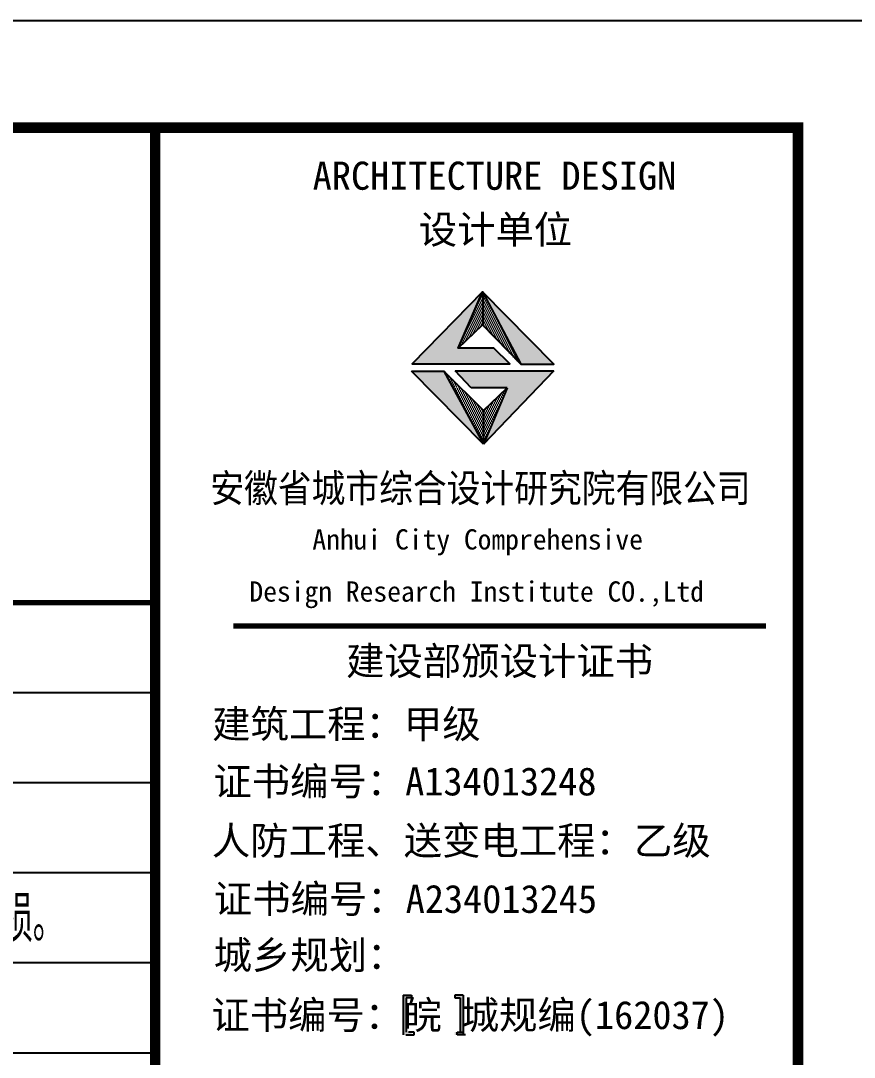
# Model space of a CAD drawing. Extents: x 69728788 to 149766163, y 20718153 to 43663798.
# Drawn here: x 74894603 to 74902394, y 21878122 to 21887809 of the extents above; entities that cross this region are included whole.
import ezdxf

# ---------------------------------------------------------------- set-up
doc = ezdxf.new("R2010")
doc.units = 0
doc.header["$LTSCALE"] = 1000
doc.header["$MEASUREMENT"] = 0
for name, color, linetype in [('PUB_TITLE', 4, 'CONTINUOUS'), ('S1', 2, 'CONTINUOUS'), ('图框', 253, 'CONTINUOUS'), ('底线', 250, 'CONTINUOUS')]:
    doc.layers.add(name, color=color, linetype=linetype)
doc.styles.add('HZS', font='atssdeng.shx', dxfattribs={"width": 0.7, "bigfont": 'atssdchn.shx'})
doc.styles.add('黑体', font='simhei.ttf', dxfattribs={"width": 0.6, "height": 4.3})

msp = doc.modelspace()

# ---------------------------------------------------------------- hatches: boundary and pattern name
at = {"layer": '图框'}
for color, points in [(1, [(74898690.5, 21884748.8), (74898918.1, 21885276.8), (74898261.7, 21884602.2), (74899175.6, 21884602.2), (74899024, 21884748.8)]), (1, [(74899276.7, 21884599.4), (74899586.1, 21884599.4), (74898918.1, 21885276.8)]), (1, [(74898557.7, 21884534.3), (74898254.2, 21884534.3), (74898927, 21883851)]), (1, [(74898662.3, 21884536.4), (74898811.6, 21884379.8), (74899149.6, 21884379.8), (74898927, 21883851), (74899586.6, 21884536.4)]), (4, [(74898205.4, 21878678.2), (74898256.7, 21878678.2), (74898256.7, 21878703.8), (74898233, 21878703.8), (74898177.8, 21878703.8), (74898177.8, 21878331.4), (74898233, 21878331.4), (74898256.7, 21878331.4), (74898256.7, 21878357.1), (74898205.4, 21878357.1)]), (4, [(74898710.4, 21878357.1), (74898659.2, 21878357.1), (74898659.2, 21878331.4), (74898682.8, 21878331.4), (74898738.1, 21878331.4), (74898738.1, 21878703.8), (74898682.8, 21878703.8), (74898659.2, 21878703.8), (74898659.2, 21878678.2), (74898710.4, 21878678.2)])]:
    msp.add_hatch(color=color, dxfattribs=at).paths.add_polyline_path(points)
h = msp.add_hatch(dxfattribs=at)
h.set_pattern_fill('DOTS', color=256, scale=300, style=0)
h.set_pattern_definition([(0, (72619555.286, 22746326.685), (9.375, 18.75), [0, -18.75])])
h.paths.add_polyline_path([(74898927, 21883851), (74898927, 21884166), (74898557.7, 21884534.3)])
h.paths.add_polyline_path([(74899149.6, 21884379.8), (74898927, 21884166), (74898927, 21883851)])
h.paths.add_polyline_path([(74898918.1, 21885276.8), (74898918.1, 21884966.3), (74899276.7, 21884599.4)])
h.paths.add_polyline_path([(74898918.1, 21884966.3), (74898918.1, 21885276.8), (74898690.5, 21884748.8)])

# ---------------------------------------------------------------- linework, layer by layer
at = {"layer": 'PUB_TITLE'}
msp.add_lwpolyline([(74843468.9, 21845808.9), (74902868.9, 21845808.9), (74902868.9, 21887808.9), (74843468.9, 21887808.9)], close=True, dxfattribs=at)
at = {"layer": 'PUB_TITLE', "const_width": 100}
msp.add_lwpolyline([(74845968.9, 21846808.9), (74901868.9, 21846808.9), (74901868.9, 21886808.9), (74845968.9, 21886808.9)], close=True, dxfattribs=at)
at = {"layer": 'PUB_TITLE', "const_width": 50}
msp.add_lwpolyline([(74845968.9, 21882371.2), (74895859.7, 21882371.2)], dxfattribs=at)
at = {"layer": '图框'}
for p, q in [((74898690.5, 21884748.8), (74898918.1, 21885276.8)), ((74898918.1, 21885276.8), (74899276.7, 21884599.4)), ((74898254.2, 21884534.3), (74898557.7, 21884534.3)), ((74898254.2, 21884534.3), (74898557.7, 21884534.3)), ((74898927, 21883851), (74898254.2, 21884534.3)), ((74898254.2, 21884534.3), (74898557.7, 21884534.3)), ((74898927, 21883851), (74898254.2, 21884534.3)), ((74898927, 21884166), (74898557.7, 21884534.3)), ((74898811.6, 21884379.8), (74898662.3, 21884536.4)), ((74898662.3, 21884536.4), (74899586.6, 21884536.4)), ((74899586.6, 21884536.4), (74898927, 21883851)), ((74899149.6, 21884379.8), (74898811.6, 21884379.8)), ((74899149.6, 21884379.8), (74898927, 21883851)), ((74898927, 21884166), (74899149.6, 21884379.8)), ((74898927, 21883851), (74898927, 21884166)), ((74898927, 21883851), (74898927, 21884166)), ((74898927, 21883851), (74898927, 21884166))]:
    msp.add_line(p, q, dxfattribs=at)
at = {"layer": '图框', "color": 1}
for p, q in [((74898927, 21883851), (74898254.2, 21884534.3)), ((74898557.7, 21884534.3), (74898927, 21883851))]:
    msp.add_line(p, q, dxfattribs=at)
at = {"layer": '图框', "color": 4}
for p, q in [((74898177.8, 21878703.8), (74898177.8, 21878331.4)), ((74898177.8, 21878703.8), (74898233, 21878703.8)), ((74898233, 21878703.8), (74898256.7, 21878703.8)), ((74898256.7, 21878703.8), (74898256.7, 21878678.2)), ((74898659.2, 21878703.8), (74898659.2, 21878678.2)), ((74898682.8, 21878703.8), (74898659.2, 21878703.8)), ((74898738.1, 21878703.8), (74898682.8, 21878703.8)), ((74898738.1, 21878703.8), (74898738.1, 21878331.4)), ((74898205.4, 21878678.2), (74898205.4, 21878357.1)), ((74898256.7, 21878678.2), (74898205.4, 21878678.2)), ((74898659.2, 21878678.2), (74898710.4, 21878678.2)), ((74898710.4, 21878678.2), (74898710.4, 21878357.1)), ((74898200.8, 21878331.4), (74898256, 21878331.4)), ((74898279.7, 21878357.1), (74898228.4, 21878357.1)), ((74898256, 21878331.4), (74898279.7, 21878331.4)), ((74898279.7, 21878331.4), (74898279.7, 21878357.1)), ((74898682.1, 21878357.1), (74898733.4, 21878357.1)), ((74898682.1, 21878331.4), (74898682.1, 21878357.1)), ((74898705.8, 21878331.4), (74898682.1, 21878331.4)), ((74898761, 21878331.4), (74898705.8, 21878331.4))]:
    msp.add_line(p, q, dxfattribs=at)
for points, const_width in [([(74895859.7, 21886808.9), (74895859.7, 21846808.9)], 98.6), ([(74896588.4, 21882152.9), (74901568.4, 21882152.9)], 49.8)]:
    msp.add_lwpolyline(points, dxfattribs=dict(at, const_width=const_width))
at = {"layer": '图框'}
for points in [[(74899024, 21884748.8), (74898690.5, 21884748.8), (74898918.1, 21884966.3), (74899276.7, 21884599.4), (74899586.1, 21884599.4), (74898918.1, 21885276.8), (74898261.7, 21884602.2), (74899175.6, 21884602.2), (74899024, 21884748.8)], [(74898918.1, 21885276.8), (74898918.1, 21884966.3)]]:
    msp.add_lwpolyline(points, dxfattribs=at)
at = {"layer": '底线'}
for p, q in [((74895859.7, 21882371.2), (74845968.9, 21882371.2)), ((74895859.7, 21881529.4), (74845968.9, 21881529.4)), ((74895859.7, 21880687.6), (74845968.9, 21880687.6)), ((74895859.7, 21879845.8), (74845968.9, 21879845.8)), ((74895859.7, 21879004), (74845968.9, 21879004)), ((74895859.7, 21878162.2), (74845968.9, 21878162.2))]:
    msp.add_line(p, q, dxfattribs=at)

# ---------------------------------------------------------------- texts
at = {"layer": 'S1', "style": 'HZS', "width": 0.7}
msp.add_text('7、5、3 在高强度螺栓连接范围内，构件的接触面采用喷砂（抛丸）处理，抗滑移系数U≥0.40，不得刷油漆或污损。', height=432, dxfattribs=at).set_placement((74879847, 21879200.4))
at = {"layer": '图框', "color": 4, "style": '黑体'}
for s, height, p in [('ARCHITECTURE DESIGN', 262.944, (74897331.4, 21886229.2)), ('设计单位', 262.94, (74898322.8, 21885725.6)), ('Anhui City Comprehensive ', 189.24, (74897328.8, 21882867.4)), (' Design Research Institute CO.,Ltd', 189.24, (74896611.4, 21882380.4)), ('建设部颁设计证书', 262.94, (74897643.9, 21881694.3)), (' 建筑工程：甲级', 262.94, (74896212.6, 21881105)), ('证书编号：A134013248', 262.944, (74896402.9, 21880569.2)), ('人防工程、送变电工程：乙级', 262.944, (74896389, 21880015.5)), ('证书编号：A234013245', 262.944, (74896407.6, 21879471.3)), ('城乡规划：', 262.94, (74896405.7, 21878946)), ('证书编号：皖 城规编(162037)', 262.944, (74896384.7, 21878385.9))]:
    msp.add_text(s, height=height, dxfattribs=at).set_placement(p)
at = {"layer": '图框', "color": 4, "style": '黑体', "width": 0.88}
msp.add_text('安徽省城市综合设计研究院有限公司', height=262.944, dxfattribs=at).set_placement((74896374.6, 21883309.3))

doc.saveas('drawing.dxf')
